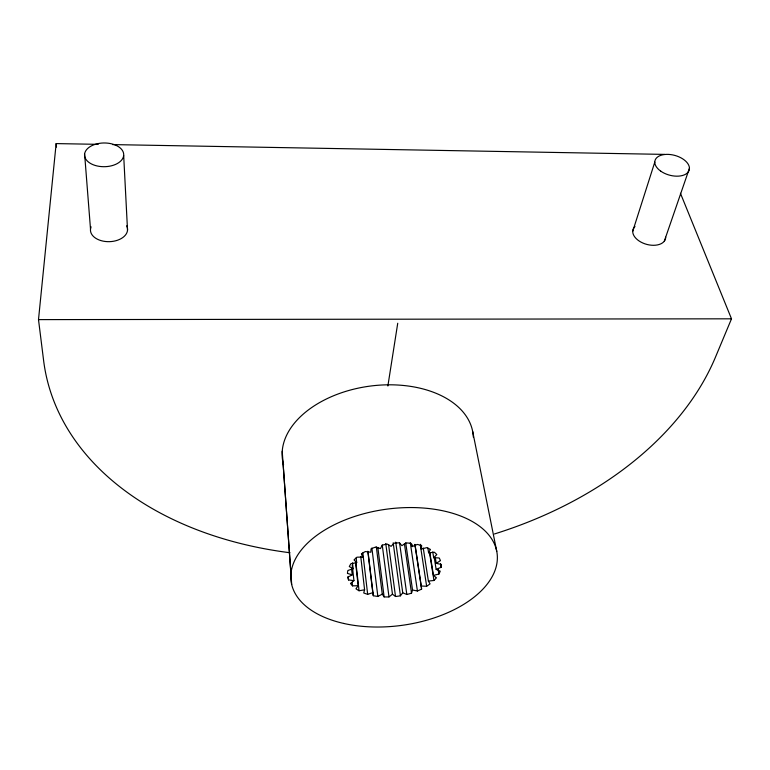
<?xml version="1.0" encoding="UTF-8"?>
<svg xmlns="http://www.w3.org/2000/svg" width="770" height="770" viewBox="0 0 770 770"><rect width="100%" height="100%" fill="white"/><g stroke="black" fill="none" stroke-linecap="round" stroke-linejoin="round"><path stroke-width="1.16" d="M290.011 552.745A346.173 240.798 -8.8 0 1 43.64 360.745L38.5 319.617L56.152 143.595L98.233 144.337M432.75 551.878L433.683 557.701L436.792 554.593A47.191 26.565 -7.8 0 0 434.367 552.244L428.611 552.822L430.411 549.453A47.191 26.565 -7.8 0 0 426.907 547.624L421.296 549.02L421.652 545.612A47.191 26.565 -7.8 0 0 417.282 544.438L412.191 546.575L411.065 543.351A47.191 26.565 -7.8 0 0 406.117 542.908L401.901 545.66L399.341 542.831A47.191 26.565 -7.8 0 0 394.144 543.158L391.083 546.344L387.281 544.092A47.191 26.565 -7.8 0 0 382.18 545.179L380.486 548.587L375.683 547.066A47.191 26.565 -7.8 0 0 371.034 548.827L370.822 552.234L365.336 551.541A47.191 26.565 -7.8 0 0 361.448 553.861L362.718 557.037L356.933 557.201A47.191 26.565 -7.8 0 0 354.056 559.906L356.703 562.658L351.005 563.659A47.191 26.565 -7.8 0 0 349.301 566.576L353.141 568.732L352.496 562.86M387.878 385.991L397.734 323.246M360.764 556.595L364.595 589.801L363.729 592.958A47.191 26.565 -7.8 0 0 367.665 594.334L372.796 592.669L367.819 551.253M632.728 231.308L654.789 162.124M395.732 542.119L402.749 592.784L406.829 594.479A47.191 26.565 -7.8 0 0 411.517 593.16L412.537 590.013L405.723 542.889M664.318 241.164L689.448 168.235M680.439 193.28L731.5 318.819L715.532 357.001A346.173 240.798 -8.8 0 1 494.427 533.976M355.509 561.927L358.166 585.701L355.961 588.79A47.191 26.565 -7.8 0 0 359.051 590.754L364.595 589.801M385.76 543.485L392.459 594.199L395.511 596.49A47.191 26.565 -7.8 0 0 400.429 595.816L402.749 592.784M352.246 565.132L353.94 580.619L350.504 583.439A47.191 26.565 -7.8 0 0 352.544 585.874L358.166 585.701M376.328 546.912L382.276 594.161L384.115 596.914A47.191 26.565 -7.8 0 0 388.985 596.923L392.459 594.199M435.271 557.413L436.234 563.342L440.421 560.675A47.191 26.565 -7.8 0 0 439.208 557.971L433.683 557.701M351.563 568.876L352.217 574.844L347.742 577.211A47.191 26.565 -7.8 0 0 348.579 579.974L353.94 580.619M372.796 592.669L373.306 595.72A47.191 26.565 -7.8 0 0 377.849 596.423L382.276 594.161M434.232 557.528L436.138 569.357L441.123 567.298A47.191 26.565 -7.8 0 0 441.181 564.41L436.234 563.342M353.141 568.732L347.886 570.474A47.191 26.565 -7.8 0 0 347.463 573.409L352.217 574.844M429.881 552.956L433.452 575.392L438.91 574.045A47.191 26.565 -7.8 0 0 440.209 571.148L436.138 569.357M423.25 548.038L428.38 581.061L433.972 580.484A47.191 26.565 -7.8 0 0 436.407 577.769L433.452 575.392M38.5 319.617L731.5 318.819M112.67 144.596L664.625 154.395M415.059 544.785L421.257 586.028L426.647 586.249A47.191 26.565 -7.8 0 0 430.064 583.872L428.38 581.061M412.537 590.013L417.417 591.004A47.191 26.565 -7.8 0 0 421.594 589.098L421.257 586.028M472.655 431.364L496.756 551.407M440.536 563.755L441.123 567.298M438.14 569.319L438.91 574.045M429.477 552.196L433.972 580.484M427.87 548.144L428.611 552.822M420.574 544.332L421.296 549.02M420.324 545.044L426.647 586.249M414.876 544.38L421.594 589.098M411.844 544.226L412.191 546.575M410.304 542.754L417.417 591.004M404.414 543.736L411.517 593.16M399.543 542.696L406.829 594.479M393.181 542.831L400.429 595.816M388.581 544.659L395.511 596.49M382.257 545.064L388.985 596.923M377.829 547.374L384.115 596.914M371.891 548.019L377.849 596.423M368.05 551.984L373.306 595.72M362.814 552.918L367.665 594.334M362.304 553.505L362.718 557.037M356.173 557.961L356.703 562.658M355.856 562.273L359.051 590.754M352.159 582.303L352.544 585.874M348.204 576.403L348.579 579.974M56.152 143.595L56.489 147.099M84.604 153.952L90.504 229.008M282.224 451.307L290.935 573.765M283.004 462.462L291.686 584.507M123.681 155.501A19.596 11.868 -0.5 0 1 93.276 164.78A19.596 11.868 -0.5 0 1 95.442 144.25A19.596 11.868 -0.5 0 1 123.681 155.501L127.531 230.23M283.572 464.733A96.144 60.888 -7.7 0 1 368.137 386.367A96.144 60.888 -7.7 0 1 473.338 437.148M665.694 237.179A16.882 10.347 15.8 0 1 644.885 243.821A16.882 10.347 15.8 0 1 634.981 226.544M126.665 225.812A18.567 11.945 -1.3 0 1 109.465 241.665A18.567 11.945 -1.3 0 1 91.091 226.842M343.603 623.421A103.94 58.587 -7.8 0 0 497.362 556.989A103.94 58.587 -7.8 0 0 341.283 521.521A103.94 58.587 -7.8 0 0 343.603 623.421M660.756 171.161A17.739 10.222 15.2 0 0 689.131 170.285A17.739 10.222 15.2 0 0 666.464 154.375A17.739 10.222 15.2 0 0 660.756 171.161"/></g></svg>
